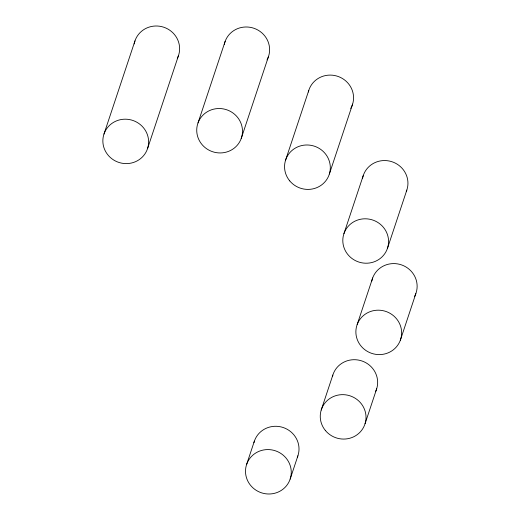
<?xml version="1.0" encoding="UTF-8"?>
<svg xmlns="http://www.w3.org/2000/svg" width="520" height="520" viewBox="0 0 520 520"><rect width="100%" height="100%" fill="white"/><g stroke="black" fill="none" stroke-linecap="round" stroke-linejoin="round"><path stroke-width="0.78" d="M103.974 134.069L134.972 40.885M147.505 148.727A22.971 22.133 18.4 0 0 120.972 119.574A22.971 22.133 18.4 0 0 108.739 155.903A22.971 22.133 18.4 0 0 147.505 148.727L178.503 55.536M198.016 122.915L225.141 41.373M241.202 138.56A22.971 22.133 18.4 0 0 215.378 108.817A22.971 22.133 18.4 0 0 202.248 144.833A22.971 22.133 18.4 0 0 241.202 138.56L268.327 57.025M285.506 160.368L308.757 90.48M329.368 174.018L352.612 104.13M246.617 464.464L254.364 441.162M343.922 233.681L363.291 175.435M290.154 479.115A22.971 22.133 18.4 0 0 263.62 449.963A22.971 22.133 18.4 0 0 251.381 486.291A22.971 22.133 18.4 0 0 290.154 479.115L297.901 455.819M321.211 410.04L332.832 375.089M357.162 324.565L372.665 277.972M387.459 248.333A22.971 22.133 18.4 0 0 360.925 219.18A22.971 22.133 18.4 0 0 348.686 255.508A22.971 22.133 18.4 0 0 387.459 248.333L406.829 190.093M365.072 423.69L376.695 388.739M400.348 340.21A22.971 22.133 18.4 0 0 374.524 310.472A22.971 22.133 18.4 0 0 361.394 346.489A22.971 22.133 18.4 0 0 400.348 340.21L415.851 293.618M134.186 43.947A22.971 22.133 18.4 0 1 163.806 27.235A22.971 22.133 18.4 0 1 177.281 58.448M224.276 44.415A22.971 22.133 18.4 0 1 254.312 28.405A22.971 22.133 18.4 0 1 267.026 59.904M308.341 92.008A22.971 22.133 18.4 0 1 338.78 76.707A22.971 22.133 18.4 0 1 350.721 108.472M362.512 178.497A22.971 22.133 18.4 0 1 391.346 161.538A22.971 22.133 18.4 0 1 406.269 191.568M371.8 281.014A22.971 22.133 18.4 0 1 401.837 265.005A22.971 22.133 18.4 0 1 414.55 296.498M332.423 376.616A22.971 22.133 18.4 0 1 362.089 361.029A22.971 22.133 18.4 0 1 375.544 391.684M253.916 442.683A22.971 22.133 18.4 0 1 283.199 427.518A22.971 22.133 18.4 0 1 297.343 457.294M289.725 180.882A22.971 22.133 18.4 0 0 328.842 175.513A22.971 22.133 18.4 0 0 303.739 145.197A22.971 22.133 18.4 0 0 289.725 180.882M325.429 430.547A22.971 22.133 18.4 0 0 364.546 425.178A22.971 22.133 18.4 0 0 339.45 394.862A22.971 22.133 18.4 0 0 325.429 430.547"/></g></svg>
